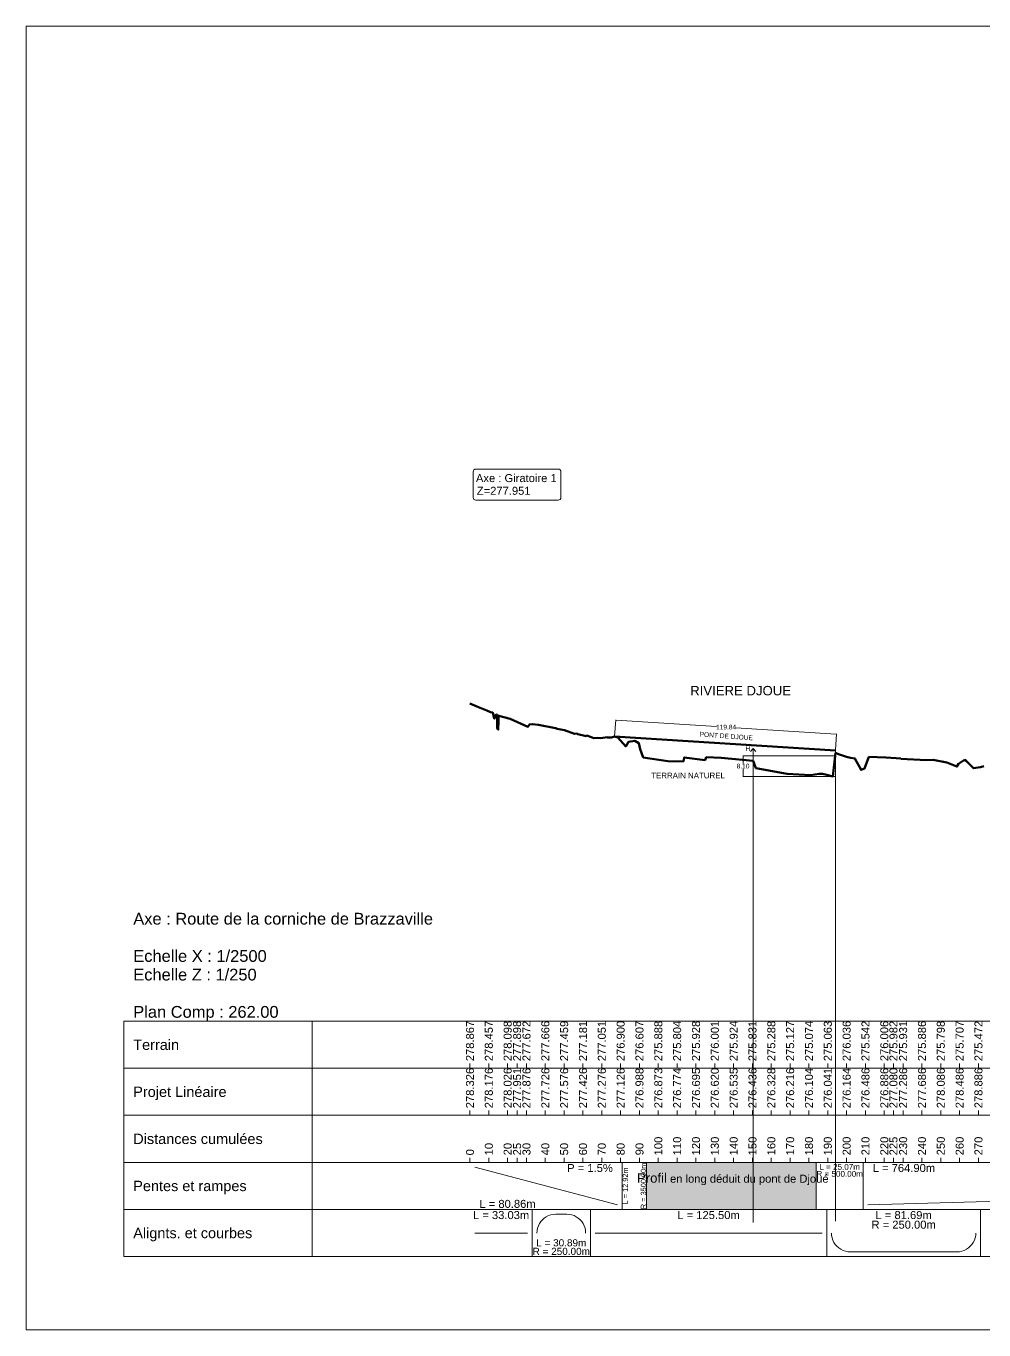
# Model space of a CAD drawing. Extents: x -67 to 3544, y -51 to 656.
# Drawn here: x -67 to 442, y -36 to 656 of the extents above; entities that cross this region are included whole.
import ezdxf
from ezdxf.enums import TextEntityAlignment as Align

# ---------------------------------------------------------------- set-up
doc = ezdxf.new("R2010")
doc.units = 0
doc.header["$PDSIZE"] = -0.00032
doc.layers.get('0').update_dxf_attribs({"lineweight": 0})
doc.layers.add('1-PL-Gris', color=254, linetype='Continuous')
for name, color, linetype, lineweight in [('Route - Route de la corniche de Brazzaville - PL - A3_ligne', 5, 'Continuous', 0), ('Route - Route de la corniche de Brazzaville - PL - Habillage - Intersection d’axes', 7, 'Continuous', 0), ('Route - Route de la corniche de Brazzaville - PL - Terrain', 3, 'Continuous', 0)]:
    doc.layers.add(name, color=color, linetype=linetype, lineweight=lineweight)
doc.styles.add('CoteHor', font='arial.ttf', dxfattribs={"height": 0.0022})
doc.styles.add('CoteHorA', font='arial.ttf', dxfattribs={"height": 0.0022})
doc.styles.add('CoteHorB', font='arial.ttf', dxfattribs={"height": 0.0022})
doc.styles.add('CoteHorC', font='arial.ttf', dxfattribs={"height": 0.0022})
doc.styles.add('CoteHorD', font='arial.ttf', dxfattribs={"height": 0.0022})
doc.styles.add('CoteTitre', font='arial.ttf', dxfattribs={"height": 0.0017})
doc.styles.add('CoteTitreA', font='arial.ttf', dxfattribs={"height": 0.0017})
doc.styles.add('CoteVert', font='arial.ttf', dxfattribs={"height": 0.0017})
doc.styles.add('CoteVertA', font='arial.ttf', dxfattribs={"height": 0.0017})
doc.styles.add('Etiquette', font='arial.ttf', dxfattribs={"height": 0.5})
doc.styles.add('ProfilCartouche', font='arial.ttf', dxfattribs={"height": 0.0025})
doc.styles.get("Standard").update_dxf_attribs({"font": 'arial.ttf', "height": 2.5})
doc.dimstyles.get("Standard").update_dxf_attribs({"dimtxt": 0.18, "dimasz": 0.18, "dimexe": 0.18, "dimexo": 0.0625, "dimgap": 0.09, "dimtad": 0, "dimtih": 1, "dimtoh": 1, "dimdec": 4, "dimzin": 0, "dimdsep": 46, "dimtxsty": 'Standard', "dimcen": 0.09, "dimadec": 0, "dimazin": 0, "dimtfac": 1, "dimtdec": 4, "dimtofl": 0, "dimtmove": 0, "dimatfit": 3, "dimfxl": 1, "dimtolj": 1, "dimtzin": 0, "dimarcsym": 0})

# ---------------------------------------------------------------- blocks, each defined once
blk = doc.blocks.new('*D18')
at = {"transparency": 16777216}
for p, q in [((245.7, 278.76), (246.25, 287.52)), ((246.42, 287.33), (299.72, 283.99)), ((363.33, 280), (310.03, 283.34)), ((362.97, 271.4), (363.52, 280.17))]:
    blk.add_line(p, q, dxfattribs=at)
for points in [[(246.42, 287.36), (246.41, 287.3), (246.24, 287.34)], [(363.33, 280.03), (363.33, 279.97), (363.51, 279.99)]]:
    blk.add_solid(points, dxfattribs=at)
at = {"layer": 'Defpoints', "color": 0, "transparency": 16777216}
for p in [(245.69, 278.69), (363.51, 279.99), (362.97, 271.34)]:
    blk.add_point(p, dxfattribs=at)
at = {"transparency": 16777216, "insert": (304.87, 283.67), "char_height": 2.5, "attachment_point": 5}
blk.add_mtext('\\A1;119.84', dxfattribs=at)
blk = doc.blocks.new('*D19')
at = {"transparency": 16777216}
for p, q in [((319.23, 268.44), (313.71, 268.44)), ((313.89, 268.26), (313.89, 264.34)), ((319.23, 257.5), (313.71, 257.5)), ((313.89, 257.68), (313.89, 261.6))]:
    blk.add_line(p, q, dxfattribs=at)
for points in [[(313.86, 268.26), (313.92, 268.26), (313.89, 268.44)], [(313.86, 257.68), (313.92, 257.68), (313.89, 257.5)]]:
    blk.add_solid(points, dxfattribs=at)
at = {"layer": 'Defpoints', "color": 0, "transparency": 16777216}
for p in [(319.29, 268.44), (313.89, 257.5), (319.29, 257.5)]:
    blk.add_point(p, dxfattribs=at)
at = {"transparency": 16777216, "insert": (313.89, 262.97), "char_height": 2.5, "attachment_point": 5}
blk.add_mtext('\\A1;8.10', dxfattribs=at)

msp = doc.modelspace()

# ---------------------------------------------------------------- hatches: boundary and pattern name
at = {"layer": '1-PL-Gris'}
msp.add_hatch(color=256, dxfattribs=at).paths.add_polyline_path([(262.65484, 52.49044), (352.65484, 52.49044), (352.65484, 27.49044), (262.65484, 27.49044)])

# ---------------------------------------------------------------- linework, layer by layer
at = {"color": 8, "lineweight": 158}
msp.add_line((245.6936, 278.69398), (362.96668, 271.33736), dxfattribs=at)
for p, q in [((319.29299, 272.38301), (317.88873, 270.7586)), ((319.29299, 20.63069), (319.29299, 272.38301)), ((319.29299, 272.38301), (320.69725, 270.7586)), ((362.96668, 21.22091), (362.96668, 272.38301))]:
    msp.add_line(p, q)
at = {"color": 5, "lineweight": 5}
msp.add_line((362.96668, 268.4378), (319.29299, 268.4378), dxfattribs=at)
at = {"color": 1, "lineweight": 5}
msp.add_line((362.96668, 257.50015), (319.29299, 257.50015), dxfattribs=at)
at = {"color": 7, "linetype": 'Continuous'}
for p, q in [((-14.92162, 2.49044), (-14.92162, 127.49044)), ((1188.69424, 127.49044), (-14.92162, 127.49044)), ((85.07838, 127.49044), (85.07838, 2.49044)), ((1188.69424, 102.49044), (-14.92162, 102.49044)), ((1188.69424, 77.49044), (-14.92162, 77.49044)), ((1188.69424, 52.49044), (-14.92162, 52.49044)), ((168.88504, 54.99044), (168.88504, 52.49044)), ((247.24045, 29.99044), (171.38504, 49.99044)), ((178.88504, 54.99044), (178.88504, 52.49044)), ((188.88504, 54.99044), (188.88504, 52.49044)), ((193.88504, 54.99044), (193.88504, 52.49044)), ((198.88504, 54.99044), (198.88504, 52.49044)), ((208.88504, 54.99044), (208.88504, 52.49044)), ((218.88504, 54.99044), (218.88504, 52.49044)), ((228.88504, 54.99044), (228.88504, 52.49044)), ((238.88504, 54.99044), (238.88504, 52.49044)), ((248.88504, 54.99044), (248.88504, 52.49044)), ((249.74045, 52.49044), (249.74045, 27.49044)), ((258.88504, 54.99044), (258.88504, 52.49044)), ((262.65484, 52.49044), (262.65484, 27.49044)), ((268.88504, 54.99044), (268.88504, 52.49044)), ((278.88504, 54.99044), (278.88504, 52.49044)), ((288.88504, 54.99044), (288.88504, 52.49044)), ((298.88504, 54.99044), (298.88504, 52.49044)), ((308.88504, 54.99044), (308.88504, 52.49044)), ((318.88504, 54.99044), (318.88504, 52.49044)), ((328.88504, 54.99044), (328.88504, 52.49044)), ((338.88504, 54.99044), (338.88504, 52.49044)), ((348.88504, 54.99044), (348.88504, 52.49044)), ((352.65484, 52.49044), (352.65484, 27.49044)), ((358.88504, 54.99044), (358.88504, 52.49044)), ((368.88504, 54.99044), (368.88504, 52.49044)), ((377.71922, 52.49044), (377.71922, 27.49044)), ((378.88504, 54.99044), (378.88504, 52.49044)), ((380.21922, 29.99044), (1139.50327, 49.99044)), ((388.88504, 54.99044), (388.88504, 52.49044)), ((393.7348, 54.99044), (393.7348, 52.49044)), ((398.88504, 54.99044), (398.88504, 52.49044)), ((408.88504, 54.99044), (408.88504, 52.49044)), ((418.88504, 54.99044), (418.88504, 52.49044)), ((428.88504, 54.99044), (428.88504, 52.49044)), ((438.88504, 54.99044), (438.88504, 52.49044)), ((1188.69424, 27.49044), (-14.92162, 27.49044)), ((201.91716, 27.49044), (201.91716, 2.49044)), ((205.75691, 19.99044), (206.48363, 21.07806)), ((206.48363, 21.07806), (207.3461, 22.06151)), ((207.3461, 22.06151), (208.32955, 22.92397)), ((208.32955, 22.92397), (209.41716, 23.6507)), ((209.41716, 23.6507), (210.59033, 24.22924)), ((210.59033, 24.22924), (211.82897, 24.6497)), ((211.82897, 24.6497), (213.1119, 24.90489)), ((213.1119, 24.90489), (214.41716, 24.99044)), ((214.41716, 24.99044), (220.30408, 24.99044)), ((221.60934, 24.90489), (220.30408, 24.99044)), ((222.89227, 24.6497), (221.60934, 24.90489)), ((224.13092, 24.22924), (222.89227, 24.6497)), ((225.30408, 23.6507), (224.13092, 24.22924)), ((226.3917, 22.92397), (225.30408, 23.6507)), ((227.37515, 22.06151), (226.3917, 22.92397)), ((228.23761, 21.07806), (227.37515, 22.06151)), ((228.96434, 19.99044), (228.23761, 21.07806)), ((232.80408, 27.49044), (232.80408, 2.49044)), ((358.30647, 27.49044), (358.30647, 2.49044)), ((440.00066, 27.49044), (440.00066, 2.49044)), ((199.41716, 14.99044), (171.38504, 14.99044)), ((204.41716, 14.99044), (204.50271, 16.2957)), ((204.50271, 16.2957), (204.75791, 17.57863)), ((204.75791, 17.57863), (205.17837, 18.81728)), ((205.17837, 18.81728), (205.75691, 19.99044)), ((229.54288, 18.81728), (228.96434, 19.99044)), ((229.96334, 17.57863), (229.54288, 18.81728)), ((230.21853, 16.2957), (229.96334, 17.57863)), ((230.30408, 14.99044), (230.21853, 16.2957)), ((355.80647, 14.99044), (235.30408, 14.99044)), ((360.80647, 14.99044), (360.89203, 13.68518)), ((437.50066, 14.99044), (437.41511, 13.68518)), ((360.89203, 13.68518), (361.14722, 12.40225)), ((361.14722, 12.40225), (361.56768, 11.16361)), ((361.56768, 11.16361), (362.14622, 9.99044)), ((362.14622, 9.99044), (362.87294, 8.90283)), ((362.87294, 8.90283), (363.73541, 7.91937)), ((363.73541, 7.91937), (364.71886, 7.05691)), ((364.71886, 7.05691), (365.80647, 6.33019)), ((433.58828, 7.05691), (432.50066, 6.33019)), ((434.57173, 7.91937), (433.58828, 7.05691)), ((435.43419, 8.90283), (434.57173, 7.91937)), ((436.16092, 9.99044), (435.43419, 8.90283)), ((436.73946, 11.16361), (436.16092, 9.99044)), ((437.15992, 12.40225), (436.73946, 11.16361)), ((437.41511, 13.68518), (437.15992, 12.40225)), ((1188.69424, 2.49044), (-14.92162, 2.49044)), ((365.80647, 6.33019), (366.97964, 5.75165)), ((366.97964, 5.75165), (368.21828, 5.33118)), ((368.21828, 5.33118), (369.50121, 5.07599)), ((369.50121, 5.07599), (370.80647, 4.99044)), ((370.80647, 4.99044), (427.50066, 4.99044)), ((428.80592, 5.07599), (427.50066, 4.99044)), ((430.08885, 5.33118), (428.80592, 5.07599)), ((431.3275, 5.75165), (430.08885, 5.33118)), ((432.50066, 6.33019), (431.3275, 5.75165))]:
    msp.add_line(p, q, dxfattribs=at)
at = {"linetype": 'Continuous'}
for p, q in [((168.88504, 104.99044), (168.88504, 102.49044)), ((178.88504, 104.99044), (178.88504, 102.49044)), ((188.88504, 104.99044), (188.88504, 102.49044)), ((193.88504, 104.99044), (193.88504, 102.49044)), ((198.88504, 104.99044), (198.88504, 102.49044)), ((208.88504, 104.99044), (208.88504, 102.49044)), ((218.88504, 104.99044), (218.88504, 102.49044)), ((228.88504, 104.99044), (228.88504, 102.49044)), ((238.88504, 104.99044), (238.88504, 102.49044)), ((248.88504, 104.99044), (248.88504, 102.49044)), ((258.88504, 104.99044), (258.88504, 102.49044)), ((268.88504, 104.99044), (268.88504, 102.49044)), ((278.88504, 104.99044), (278.88504, 102.49044)), ((288.88504, 104.99044), (288.88504, 102.49044)), ((298.88504, 104.99044), (298.88504, 102.49044)), ((308.88504, 104.99044), (308.88504, 102.49044)), ((318.88504, 104.99044), (318.88504, 102.49044)), ((328.88504, 104.99044), (328.88504, 102.49044)), ((338.88504, 104.99044), (338.88504, 102.49044)), ((348.88504, 104.99044), (348.88504, 102.49044)), ((358.88504, 104.99044), (358.88504, 102.49044)), ((368.88504, 104.99044), (368.88504, 102.49044)), ((378.88504, 104.99044), (378.88504, 102.49044)), ((388.88504, 104.99044), (388.88504, 102.49044)), ((393.7348, 104.99044), (393.7348, 102.49044)), ((398.88504, 104.99044), (398.88504, 102.49044)), ((408.88504, 104.99044), (408.88504, 102.49044)), ((418.88504, 104.99044), (418.88504, 102.49044)), ((428.88504, 104.99044), (428.88504, 102.49044)), ((438.88504, 104.99044), (438.88504, 102.49044)), ((168.88504, 79.99044), (168.88504, 77.49044)), ((178.88504, 79.99044), (178.88504, 77.49044)), ((188.88504, 79.99044), (188.88504, 77.49044)), ((193.88504, 79.99044), (193.88504, 77.49044)), ((198.88504, 79.99044), (198.88504, 77.49044)), ((208.88504, 79.99044), (208.88504, 77.49044)), ((218.88504, 79.99044), (218.88504, 77.49044)), ((228.88504, 79.99044), (228.88504, 77.49044)), ((238.88504, 79.99044), (238.88504, 77.49044)), ((248.88504, 79.99044), (248.88504, 77.49044)), ((258.88504, 79.99044), (258.88504, 77.49044)), ((268.88504, 79.99044), (268.88504, 77.49044)), ((278.88504, 79.99044), (278.88504, 77.49044)), ((288.88504, 79.99044), (288.88504, 77.49044)), ((298.88504, 79.99044), (298.88504, 77.49044)), ((308.88504, 79.99044), (308.88504, 77.49044)), ((318.88504, 79.99044), (318.88504, 77.49044)), ((328.88504, 79.99044), (328.88504, 77.49044)), ((338.88504, 79.99044), (338.88504, 77.49044)), ((348.88504, 79.99044), (348.88504, 77.49044)), ((358.88504, 79.99044), (358.88504, 77.49044)), ((368.88504, 79.99044), (368.88504, 77.49044)), ((378.88504, 79.99044), (378.88504, 77.49044)), ((388.88504, 79.99044), (388.88504, 77.49044)), ((393.7348, 79.99044), (393.7348, 77.49044)), ((398.88504, 79.99044), (398.88504, 77.49044)), ((408.88504, 79.99044), (408.88504, 77.49044)), ((418.88504, 79.99044), (418.88504, 77.49044)), ((428.88504, 79.99044), (428.88504, 77.49044)), ((438.88504, 79.99044), (438.88504, 77.49044))]:
    msp.add_line(p, q, dxfattribs=at)
msp.add_lwpolyline([(-66.83891, 656.01407), (1208.16109, 656.01407), (1208.16109, -36.48593), (-66.83891, -36.48593)], close=True)
at = {"layer": 'Route - Route de la corniche de Brazzaville - PL - Habillage - Intersection d’axes'}
for p, q in [((170.57806, 419.2945), (170.57806, 405.67047)), ((215.74099, 420.74554), (172.02909, 420.74554)), ((217.19203, 405.67047), (217.19203, 419.2945)), ((172.02909, 404.21941), (215.74099, 404.21943))]:
    msp.add_line(p, q, dxfattribs=at)
for centre, start, end in [((172.02909, 419.2945), 90, 180), ((215.74099, 419.2945), 0, 90), ((172.02909, 405.67047), 180, 270), ((215.74099, 405.67047), 270, 0)]:
    msp.add_arc(centre, 1.45104, start, end, dxfattribs=at)
at = {"layer": 'Route - Route de la corniche de Brazzaville - PL - Terrain', "color": 114, "linetype": 'Continuous', "lineweight": 100, "flags": 128}
msp.add_lwpolyline([(168.88504, 296.16024), (173.42782, 294.22918), (177.88214, 292.53999), (179.85774, 291.6021), (180.97912, 291.4234), (181.79835, 288.1711), (182.88495, 290.36943), (183.26539, 290.17653), (183.40154, 282.86267), (183.91148, 282.36329), (183.94081, 286.74564), (184.0218, 289.8748), (184.26019, 289.64179), (190.14, 288.15627), (199.63511, 283.87532), (200.449, 285.08729), (201.91716, 285.321), (205.28595, 284.91019), (214.37778, 283.04477), (214.48602, 283.1268), (215.11317, 282.80666), (219.03734, 282.05435), (224.32469, 280.07847), (225.73599, 280.23234), (226.116, 279.96636), (230.49498, 278.93711), (230.91229, 279.15571), (232.80408, 278.47393), (234.55744, 277.83443), (236.48928, 278.07349), (238.33901, 277.89044), (241.73187, 278.32651), (241.80571, 278.13535), (244.07324, 278.17936), (245.6936, 278.69398), (247.40591, 278.13517), (251.61815, 273.44038), (252.99179, 275.85587), (256.409, 276.41244), (258.57205, 275.10956), (259.22162, 271.89671), (260.84944, 267.55442), (273.94458, 265.63277), (282.2145, 265.46341), (282.65163, 267.5844), (293.71407, 266.1389), (294.32541, 267.6442), (302.21174, 267.40391), (319.18666, 265.76961), (320.73034, 261.85746), (337.25113, 258.84277), (349.74774, 258.18565), (354.23168, 258.94645), (356.15849, 258.90968), (358.30647, 258.2893), (361.60693, 257.50015), (363.00633, 269.98697), (364.59064, 269.27415), (368.88504, 267.85015), (370.87481, 267.35382), (373.26237, 267.01669), (376.58886, 260.98316), (378.40424, 261.65014), (380.71983, 267.86473), (389.72731, 267.61866), (395.17337, 267.15432), (397.6339, 266.94164), (397.70442, 266.8322), (411.24775, 266.20073), (414.87491, 266.38615), (422.0238, 264.93041), (427.45096, 262.67824), (428.36644, 264.2288), (431.50679, 266.26672), (432.2741, 265.84954), (436.32764, 261.84201), (440.00066, 262.39689), (441.78861, 262.93349)], dxfattribs=at)

# ---------------------------------------------------------------- texts
for s, height, style, p in [('Axe : Route de la corniche de Brazzaville', 6.25, 'ProfilCartouche', (-9.92162, 181.91752)), ('Echelle X : 1/2500', 6.25, 'ProfilCartouche', (-9.92162, 162.12585)), ('Echelle Z : 1/250', 6.25, 'ProfilCartouche', (-9.92162, 152.23002)), ('Plan Comp : 262.00', 6.25, 'ProfilCartouche', (-9.92162, 132.43836)), ('Projet Linéaire', 5.5, 'CoteHorA', (-9.92162, 89.99044))]:
    msp.add_text(s, height=height, dxfattribs=dict(style=style)).set_placement(p, align=Align.MIDDLE_LEFT)
at = {"color": 114, "style": 'CoteVert'}
for s, p in [('278.867', (168.88504, 106.24044)), ('278.457', (178.88504, 106.24044)), ('278.098', (188.88504, 106.24044)), ('277.898', (193.88504, 106.24044)), ('277.672', (198.88504, 106.24044)), ('277.666', (208.88504, 106.24044)), ('277.459', (218.88504, 106.24044)), ('277.181', (228.88504, 106.24044)), ('277.051', (238.88504, 106.24044)), ('276.900', (248.88504, 106.24044)), ('276.607', (258.88504, 106.24044)), ('275.888', (268.88504, 106.24044)), ('275.804', (278.88504, 106.24044)), ('275.928', (288.88504, 106.24044)), ('276.001', (298.88504, 106.24044)), ('275.924', (308.88504, 106.24044)), ('275.831', (318.88504, 106.24044)), ('275.288', (328.88504, 106.24044)), ('275.127', (338.88504, 106.24044)), ('275.074', (348.88504, 106.24044)), ('275.063', (358.88504, 106.24044)), ('276.036', (368.88504, 106.24044)), ('275.542', (378.88504, 106.24044)), ('276.006', (388.88504, 106.24044)), ('275.982', (393.7348, 106.24044)), ('275.931', (398.88504, 106.24044)), ('275.886', (408.88504, 106.24044)), ('275.798', (418.88504, 106.24044)), ('275.707', (428.88504, 106.24044)), ('275.472', (438.88504, 106.24044))]:
    msp.add_text(s, height=4.25, rotation=90, dxfattribs=at).set_placement(p, align=Align.MIDDLE_LEFT)
at = {"color": 114, "style": 'CoteHor'}
msp.add_text('Terrain', height=5.5, dxfattribs=at).set_placement((-9.92162, 114.99044), align=Align.MIDDLE_LEFT)
at = {"style": 'CoteVertA'}
for s, p in [('278.326', (168.88504, 81.24044)), ('278.176', (178.88504, 81.24044)), ('278.026', (188.88504, 81.24044)), ('277.951', (193.88504, 81.24044)), ('277.876', (198.88504, 81.24044)), ('277.726', (208.88504, 81.24044)), ('277.576', (218.88504, 81.24044)), ('277.426', (228.88504, 81.24044)), ('277.276', (238.88504, 81.24044)), ('277.126', (248.88504, 81.24044)), ('276.988', (258.88504, 81.24044)), ('276.873', (268.88504, 81.24044)), ('276.774', (278.88504, 81.24044)), ('276.695', (288.88504, 81.24044)), ('276.620', (298.88504, 81.24044)), ('276.535', (308.88504, 81.24044)), ('276.436', (318.88504, 81.24044)), ('276.328', (328.88504, 81.24044)), ('276.216', (338.88504, 81.24044)), ('276.104', (348.88504, 81.24044)), ('276.041', (358.88504, 81.24044)), ('276.164', (368.88504, 81.24044)), ('276.486', (378.88504, 81.24044)), ('276.886', (388.88504, 81.24044)), ('277.080', (393.7348, 81.24044)), ('277.286', (398.88504, 81.24044)), ('277.686', (408.88504, 81.24044)), ('278.086', (418.88504, 81.24044)), ('278.486', (428.88504, 81.24044)), ('278.886', (438.88504, 81.24044))]:
    msp.add_text(s, height=4.25, rotation=90, dxfattribs=at).set_placement(p, align=Align.MIDDLE_LEFT)
at = {"color": 7}
for s, style, p in [('Distances cumulées', 'CoteHorB', (-9.92162, 64.99044)), ('Pentes et rampes', 'CoteHorC', (-9.92162, 39.99044)), ('Alignts. et courbes', 'CoteHorD', (-9.92162, 14.99044))]:
    msp.add_text(s, height=5.5, dxfattribs=dict(at, style=style)).set_placement(p, align=Align.MIDDLE_LEFT)
at = {"color": 7, "style": 'CoteVertA'}
for s, p in [('10', (178.88504, 56.24044)), ('20', (188.88504, 56.24044)), ('25', (193.88504, 56.24044)), ('30', (198.88504, 56.24044)), ('40', (208.88504, 56.24044)), ('50', (218.88504, 56.24044)), ('60', (228.88504, 56.24044)), ('70', (238.88504, 56.24044)), ('80', (248.88504, 56.24044)), ('90', (258.88504, 56.24044)), ('100', (268.88504, 56.24044)), ('110', (278.88504, 56.24044)), ('120', (288.88504, 56.24044)), ('130', (298.88504, 56.24044)), ('140', (308.88504, 56.24044)), ('150', (318.88504, 56.24044)), ('160', (328.88504, 56.24044)), ('170', (338.88504, 56.24044)), ('180', (348.88504, 56.24044)), ('190', (358.88504, 56.24044)), ('200', (368.88504, 56.24044)), ('210', (378.88504, 56.24044)), ('220', (388.88504, 56.24044)), ('225', (393.7348, 56.24044)), ('230', (398.88504, 56.24044)), ('240', (408.88504, 56.24044)), ('250', (418.88504, 56.24044)), ('260', (428.88504, 56.24044)), ('270', (438.88504, 56.24044)), ('0', (168.88504, 56.24044))]:
    msp.add_text(s, height=4.25, rotation=90, dxfattribs=at).set_placement(p, align=Align.MIDDLE_LEFT)
at = {"color": 7, "style": 'CoteTitre'}
msp.add_text('P = 1.5%', height=4.25, dxfattribs=at).set_placement((244.74045, 51.64044), align=Align.TOP_RIGHT)
msp.add_text('L = 12.92m', height=2.796115, rotation=90, dxfattribs=at).set_placement((250.02006, 39.99044), align=Align.TOP_CENTER)
msp.add_text('R = 3500.00m', height=2.796115, rotation=90, dxfattribs=at).set_placement((262.37523, 39.99044), align=Align.CENTER)
at = {"color": 7}
for s, height, style, p in [('L = 25.07m', 3.07172, 'CoteTitre', (365.18703, 51.64044)), ('R = 500.00m', 3.07172, 'CoteTitre', (365.18703, 47.95438)), ('L = 33.03m', 4.25, 'CoteTitreA', (185.4011, 26.64044)), ('L = 125.50m', 4.25, 'CoteTitreA', (295.55528, 26.64044)), ('R = 250.00m', 4.25, 'CoteTitreA', (399.15357, 21.54044)), ('L = 81.69m', 4.25, 'CoteTitreA', (399.15357, 26.64044))]:
    msp.add_text(s, height=height, dxfattribs=dict(at, style=style)).set_placement(p, align=Align.TOP_CENTER)
at = {"color": 7, "style": 'CoteTitre'}
msp.add_text('L = 764.90m', height=4.25, dxfattribs=at).set_placement((382.71922, 51.64044), align=Align.TOP_LEFT)
msp.add_text('L = 80.86m', height=4.25, dxfattribs=at).set_placement((173.88504, 28.34044))
at = {"color": 7, "style": 'CoteTitreA'}
for s, p in [('R = 250.00m', (217.36062, 3.34044)), ('L = 30.89m', (217.36062, 7.88279))]:
    msp.add_text(s, height=3.78529, dxfattribs=at).set_placement(p, align=Align.CENTER)
at = {"insert": (290.96426, 281.21663), "char_height": 2.5, "attachment_point": 1, "rotation": 355.80207904}
msp.add_mtext_dynamic_manual_height_columns('{\\C8;PONT DE DJOUE}', width=27.9365024, gutter_width=12.5, heights=[0], dxfattribs=at)
at = {"layer": 'Route - Route de la corniche de Brazzaville - PL - A3_ligne', "attachment_point": 1}
for s, width, gutter_width, insert, char_height in [('{\\C7;RIVIERE DJOUE}', 56.1834186, 5, (285.81512, 305.54541), 5), ('H', 16.6147258, 12.5, (315.13864, 273.40805), 2.5), ('{\\C114;TERRAIN NATUREL}', 40.0049346, 12.5, (265.11129, 259.47117), 3)]:
    msp.add_mtext_dynamic_manual_height_columns(s, width=width, gutter_width=gutter_width, heights=[0], dxfattribs=dict(at, insert=insert, char_height=char_height))
at = {"layer": 'Route - Route de la corniche de Brazzaville - PL - Habillage - Intersection d’axes', "style": 'Etiquette'}
for s, p in [('Axe : Giratoire 1', (172.0384, 418.06865)), ('Z=277.951', (172.4949, 411.32816))]:
    msp.add_text(s, height=4.25, dxfattribs=at).set_placement(p, align=Align.TOP_LEFT)
at = {"layer": 'Route - Route de la corniche de Brazzaville - PL - Habillage - Intersection d’axes', "insert": (260.1501, 46.70489), "char_height": 5, "width": 96.5476316, "attachment_point": 1, "style": 'Etiquette'}
msp.add_mtext('\\pxqc;Profil{\\H0.85x; en long déduit du pont de Djoué}', dxfattribs=at)

# ---------------------------------------------------------------- dimensions: what is measured, and where the dimension line sits
for p1, p2, distance, text, picture, middle in [((245.6936, 278.69398), (362.96668, 271.33736), 8.66778, '119.84', '*D18', (304.87281, 283.66644)), ((319.29299, 268.4378), (319.29299, 257.50015), -5.40549, '8.10', '*D19', (313.88749, 262.96898))]:
    dim = msp.add_aligned_dim(p1=p1, p2=p2, distance=distance, text=text, dimstyle='Standard', override={"dimtxt": 1, "dimclrd": 256, "dimclre": 256, "dimclrt": 256, "dimlwd": 65535, "dimlwe": 65535})
    dim.commit()
    dim.dimension.update_dxf_attribs({"geometry": picture, "text_midpoint": middle})

doc.saveas('drawing.dxf')
